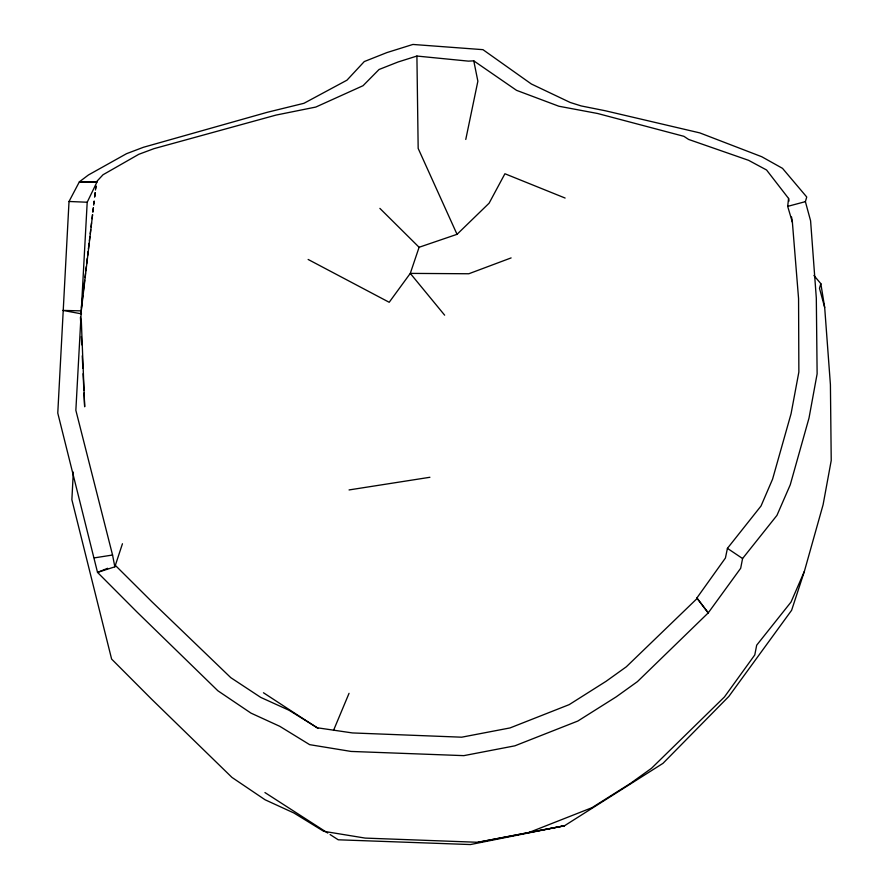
<?xml version="1.0" encoding="UTF-8"?>
<svg xmlns="http://www.w3.org/2000/svg" width="889" height="889" viewBox="0 0 889 889"><rect width="100%" height="100%" fill="white"/><g stroke="black" fill="none" stroke-linecap="round" stroke-linejoin="round"><path stroke-width="1.33" d="M107.613 568.293L97.523 572.405L114.848 566.826L112.559 555.025L75.854 410.307L87.2 202.236L96.968 182.056L79.377 181.823L69.02 201.481L57.774 413.085L97.523 572.405L137.195 612.221L217.861 690.764L250.987 713.122L279.791 726.324L309.65 744.66L351.066 751.438L463.847 755.639L514.875 745.827L577.828 721.046L616.199 696.865L637.435 681.619L708.233 612.888L740.681 568.271L742.582 558.525L776.953 515.364L790.254 484.794L809.001 418.086L817.124 373.847L816.313 298.048L810.59 220.805L805.39 201.647L806.734 197.002L782.52 168.354L761.773 156.742L699.787 132.894L605.242 110.747L581.217 105.947L570.171 102.457L531.366 83.999L482.96 49.662L412.907 44.45L386.871 52.595L364.279 61.563L346.966 80.177L303.982 103.291L267.278 112.292L143.407 147.285L126.538 153.686L88.433 174.977L79.377 181.823L96.968 182.056M73.32 472.115L71.876 499.74L111.614 659.071L151.297 698.876L231.962 777.419L265.078 799.778L293.892 812.979L323.74 831.315L365.157 838.094L477.938 842.294L564.504 825.759L662.972 763.351L728.869 696.398L791.621 610.276L804.345 571.449L823.092 504.741L831.226 460.502L830.415 384.704L824.681 307.472L820.836 283.658L813.913 275.479M696.876 597.986L708.233 612.888L696.876 597.986L725.424 558.025L727.424 548.357L761.028 505.985L772.585 479.127L791.066 413.729L798.867 372.002L798.566 298.604L792.388 222.261L787.676 206.37L788.576 198.447L766.551 169.988L748.605 160.331L688.597 139.429L683.897 136.317L597.541 113.481L558.87 106.236L516.553 90.345L473.77 60.852L468.414 61.13L416.908 56.051L398.105 61.974L379.058 69.486L363.034 85.711L315.806 107.058L276.09 115.07L153.964 148.652L138.773 154.319L103.035 174.744L96.468 181.789M92.578 214.749L81.255 310.883L62.852 310.405L81.521 313.861M92.9 212.004L93.389 207.882M93.712 205.137L94.201 201.014L93.834 203.681M94.69 196.891L95.167 192.769M95.49 190.024L95.979 185.901L95.645 188.624M80.699 313.139L81.032 310.405M81.355 307.672L82.833 295.348M83.166 292.614L84.644 280.302M84.966 277.568L85.466 273.456M85.789 270.723L86.289 266.622M86.611 263.877L87.266 258.41M87.6 255.676L88.089 251.565M88.422 248.831L89.078 243.353M89.4 240.619L89.9 236.518M90.222 233.785L90.722 229.673M91.045 226.939L91.545 222.839M92.034 218.727L92.523 214.627M92.856 211.882L93.345 207.782M94.656 196.836L95.156 192.735M465.769 139.451L477.871 81.188L473.77 60.852M114.848 566.826L122.449 543.746M820.836 283.658L819.491 288.303L824.681 307.472M565.115 198.047L504.919 173.755L489.106 203.192L457.035 234.318L419.097 247.275L410.285 273.39L389.193 302.282L308.139 259.455M333.519 730.425L349.044 693.32M804.345 571.449L791.043 602.02L756.683 645.192L754.783 654.926L724.446 696.943L651.526 768.274L630.29 783.52L591.93 807.712L528.966 832.493L477.938 842.294M697.054 598.541L626.312 666.806L606.142 681.263L569.193 704.633L510.064 727.924L461.702 737.192L352.433 732.936L317.44 727.802L288.969 710.222L260.766 697.421L230.773 677.651L152.063 601.909L115.181 565.215M511.119 257.91L468.825 273.756L410.285 273.39L444.644 315.173M787.676 206.37L805.39 201.647M528.966 832.493L564.504 825.759L470.448 844.55L338.231 839.794L330.086 834.549M349.055 489.939L429.909 477.282M94.378 557.87L112.559 555.025M69.02 201.481L87.2 202.236M264.933 792.555L327.752 833.049M263.455 692.753L318.073 728.458M727.424 548.357L742.582 558.525M379.881 208.382L419.097 247.275M457.035 234.318L418.174 148.43L416.908 56.051M788.576 198.447L788.999 201.092M791.543 216.972L792.388 222.261M80.443 317.251L80.632 321.385M81.344 336.531L81.744 344.799M82.255 355.811L82.844 368.213M83.099 373.724L83.888 390.249M84.01 393.005L84.666 406.773L81.266 319.284"/></g></svg>
